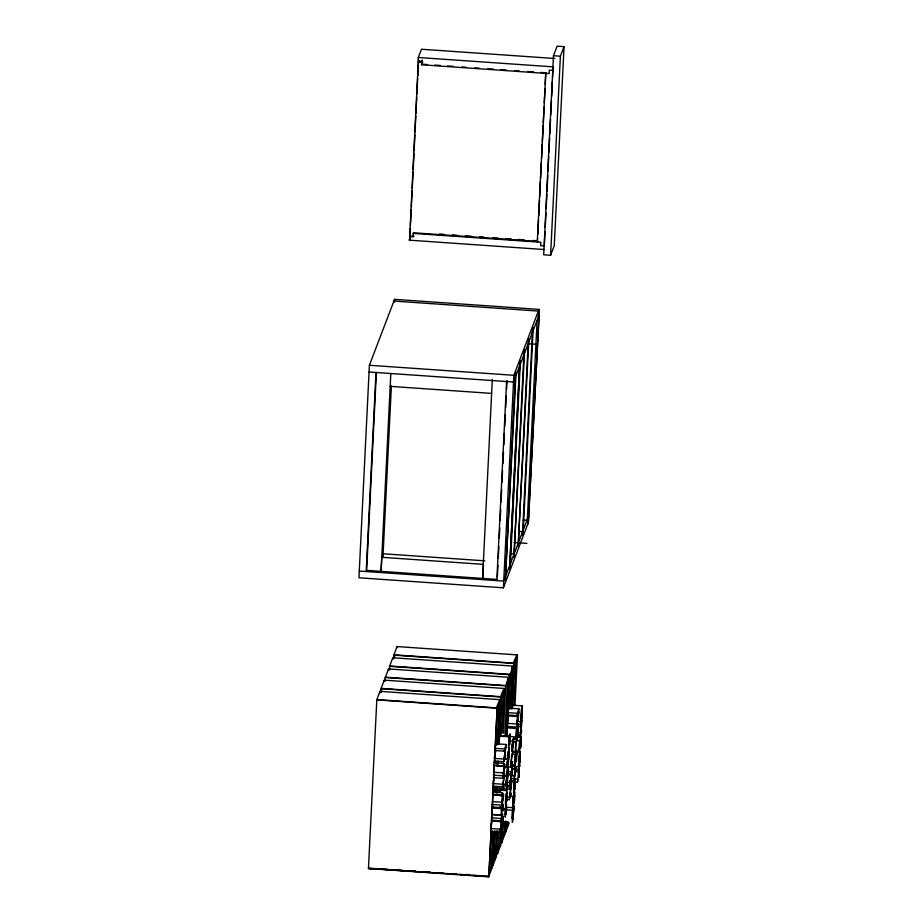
<?xml version="1.0" encoding="UTF-8"?>
<svg xmlns="http://www.w3.org/2000/svg" width="923" height="923" viewBox="0 0 923 923"><rect width="100%" height="100%" fill="white"/><g stroke="black" fill="none" stroke-linecap="round" stroke-linejoin="round"><path stroke-width="1.38" d="M518.391 766.748L519.026 755.256L520.145 750.884L519.88 762.86L519.603 763.586L519.949 753.399L518.391 766.748L511.515 766.263M520.607 721.74L521.241 710.249L522.36 705.876L522.095 717.852L521.818 718.579L522.164 708.391L520.607 721.74L516.488 721.451M497.774 792.776L497.612 790.48L497.151 792.857M500.578 735.677L500.393 733.104L499.851 735.977M506.519 808.444L506.415 806.714L505.666 814.305L506.496 804.314L505.389 814.905L505.354 808.548L502.597 808.363M505.966 784.85L507.258 769.551L508.377 765.259L507.454 780.789L506.958 781.908L506.658 778.608L505.966 784.85L503.22 784.654M506.819 767.509L508.111 752.21L509.231 747.918L508.308 763.448L507.812 764.579L507.5 761.267L506.819 767.509L504.073 767.325M512.392 815.401L512.427 822.416L514.18 805.791L512.473 810.279L512.265 814.374M512.115 817.87L512.553 812.136L513.869 808.675L512.577 819.936L512.323 817.686M508.331 771.755C507.904 755.752 505.469 794.668 508.261 772.978M509.184 754.426C508.758 738.412 506.323 777.339 509.115 755.637M488.648 873.527L490.898 867.643L492.709 830.758M492.467 863.513L495.166 856.44L496.412 830.988M497.197 851.144L499.447 845.249L500.266 828.369M501.466 839.953L503.716 834.057L504.339 821.458M505.296 829.939L508.042 821.701L505.343 828.762M539.39 309.413L528.291 523.618L539.39 309.413L394.559 299.364L369.396 365.266L358.955 577.786L503.404 587.813L527.921 523.595L528.256 516.868L523.272 529.894M366.2 571.533L375.984 372.465M376.365 372.719L366.65 570.356L497.255 579.448M381.072 571.36L381.764 557.307L383.114 553.765L484.829 560.826M381.095 571.36L390.81 373.711M394.421 302.225L394.559 299.364M382.976 556.581L391.387 385.952M498.178 744.007L500.358 699.692L379.988 691.339L379.93 692.504L381.13 692.585M380.864 691.546L381.003 688.685L384.268 680.147L504.639 688.489L502.458 732.816M380.911 692.423L381.118 688.385L501.489 696.738L499.17 743.95M384.21 681.312L384.268 680.147M385.133 680.355L385.272 677.494L388.537 668.944L508.908 677.297L506.092 734.57M385.191 681.232L385.387 677.194L505.758 685.547L503.323 733.243M544.143 249.522L409.327 240.165L410.4 234.292M554.838 58.495L421.453 49.242L418.304 57.491L418.131 60.999L421.742 61.253L421.569 64.772L549.162 73.621L549.335 70.102L552.946 70.356M388.479 670.121L388.537 668.944M422.769 61.876L418.269 62.164L409.72 236.057L414 236.357M409.95 235.469L410.297 228.269M410.435 225.408L411.22 209.556M411.358 206.729L412.143 190.842M412.281 188.05L413.066 172.128M413.192 169.359L413.977 153.403M414.115 150.68L414.9 134.689M415.027 132.001L415.823 115.975M415.95 113.321L416.746 97.261M416.884 94.377L417.658 78.536M417.807 75.663L418.581 59.822M389.46 670.04L389.668 666.002L510.038 674.355L507.073 734.5M538.236 241.457L413.504 232.792L413.112 236.899L409.5 236.646M413.423 234.557L413.504 232.792M421.569 64.772L422.111 61.829M392.748 658.93L392.806 657.753L513.188 666.106L511.077 708.991M422.076 62.418L422.192 60.076M393.683 657.961L393.821 655.111L397.086 646.562L517.457 654.915L514.999 704.999M393.74 658.849L393.936 654.811L514.307 663.164L512.057 708.922M397.028 647.738L397.086 646.562M482.591 578.421L492.317 379.341M482.787 578.409L483.479 564.357L381.764 557.307M496.805 580.613L506.589 381.545M497.393 576.575L497.959 565.13M498.305 557.965L498.87 546.52M499.297 537.924L499.781 527.91M500.139 520.745L500.693 509.3M501.051 502.135L501.674 489.259M502.031 482.094L502.585 470.649M502.943 463.484L503.496 452.039M503.854 444.874L504.42 433.429M504.766 426.264L505.331 414.819M505.677 407.654L506.242 396.209M506.589 389.056L507.015 380.461M500.82 820.824L501.501 819.036L501.374 821.747L491.74 821.078L490.782 828.496L490.632 831.577L500.266 832.246L501.316 823.951L501.477 826.535L502.008 824.343L502.654 813.971L500.82 820.824L491.198 820.155M491.521 813.475L491.971 807.487L501.593 808.156L501.489 810.429L503.139 804.141L502.793 811.052L502.735 809.229L501.085 815.528L491.624 814.409M501.477 807.625L502.493 795.453L492.859 794.784L492.582 792.026L502.204 792.695L503.623 794.218L503.473 797.137L501.477 807.625L491.844 806.956M488.809 876.85L497.209 707.929L376.838 699.588L368.439 868.497L488.809 876.85L497.105 708.229L500.358 699.692M503.404 587.813L513.846 375.292L538.363 311.074L538.028 317.812L533.056 330.838M494.601 792.188L494.89 786.477M496.92 745.057L499.101 700.776M369.754 868.289L375.511 868.658L368.439 868.497L488.844 876.262L492.097 867.724L493.874 831.761M495.778 792.926L496.066 787.169M497.197 764.152L497.335 761.279M494.809 830.608L493.09 865.659L494.855 831.692M496.712 791.83L496.92 787.515M499.043 744.434L501.374 697.038L504.639 688.489M496.759 792.857L497.047 787.1M498.178 764.082L498.316 761.21M501.201 733.866L503.3 691.015M519.753 362.601L509.588 568.787L510.281 566.987M509.634 568.683L519.614 366.039L515.957 375.615M510.269 566.999L520.399 360.905L519.718 362.704M493.113 865.07L496.378 856.532L497.647 830.642M499.562 791.796L499.701 788.923M498.558 832.004L497.474 854.167M500.428 792.119L500.566 789.246M504.904 734.097L507.65 678.393L508.85 678.474M500.266 832.246L501.374 821.747M501.085 815.528L501.593 808.156M502.493 795.453L502.204 792.695M502.493 786.777L504.639 773.612L502.85 784.804L504.027 786.015L503.912 788.427L494.278 787.757L492.87 786.108L502.493 786.777L503.912 788.427M493.286 777.639L502.92 778.308L503.935 766.136L493.897 765.109M503.531 765.778L503.646 763.379L494.024 762.71M494.105 761.025L503.727 761.694L505.723 747.295L504.246 751.16L494.624 750.491M504.246 751.16L506.069 744.469L496.436 743.8L495.155 747.169M502.654 795.603L502.377 801.083L503.323 796.226L498.524 795.314M497.393 853.879L500.647 845.341L502.066 816.567M506.069 744.469L504.2 758.544L505.55 755.002L505.446 757.218L503.727 761.694M506.519 734.789L506.658 732.008M502.931 816.832L501.627 843.276L503.047 816.497M507.027 733.531L509.923 674.655L513.188 666.106M509.888 708.622L511.919 667.191L513.13 667.283M509.138 741.054L510.027 733.773L509.75 744.238L509.484 744.942L509.934 736.3L508.561 745.611L509.069 736.069L499.435 735.4L498.939 738.942M506.612 790.619L506.819 790.076L496.978 789.95L506.612 790.619L507.154 783.327L506.946 783.869M501.662 842.687L504.927 834.138L505.562 821.193M506.427 821.435L505.908 832.073L506.473 822.566M512.011 707.976L514.192 663.452L517.457 654.915M513.742 705.991L516.13 657.43M506.531 799.48L509.277 799.676L511.273 785.288L509.796 789.142L505.666 788.865M509.796 789.142L511.619 782.45L509.75 796.526L511.1 792.984L510.996 795.199L509.277 799.676M505.85 785.231L509.981 785.519L511.215 772.32L510.534 774.097L507.788 773.901M510.534 774.097L512.369 767.244L508.238 766.955M509.738 736.45L513.869 736.739C509.831 752.003 512.403 758.694 513.638 741.469M522.591 531.683L522.418 535.19L523.099 533.413L533.229 327.33L532.375 332.626M522.453 535.121L532.583 329.026M537.624 238.538L537.267 241.988L545.781 72.779L545.216 84.212M537.844 234.257L538.547 219.962M538.755 215.682L539.528 199.956M539.667 197.107L540.44 181.381M540.578 178.52L541.351 162.806M541.559 158.514L542.263 144.23M542.401 141.369L543.174 125.655M543.324 122.794L544.097 107.08M544.305 102.788L545.008 88.493M512.369 767.244L511.307 777.351L512.057 770.128M513.869 736.739L512.888 746.742L513.557 739.611M512.6 807.671L513.142 796.526L514.861 792.049L514.307 803.183L514.538 794.945L513.465 804.879L513.869 796.699L513.234 798.372L512.6 807.671L505.723 807.187M509.773 780.904L513.903 781.193L514.919 769.009L511.769 768.455M514.515 768.651L514.63 766.263L510.511 765.975M514.665 765.582L515.219 754.437L516.926 749.961L516.384 761.094L516.615 752.856L515.53 762.79L515.934 754.61L515.299 756.283L514.872 765.052L511.919 765.386M515.311 752.568L515.819 742.242L517.526 737.765L515.899 744.088L515.507 752.037L512.553 752.383M515.945 739.635L516.488 728.501L518.207 724.024L517.653 735.158L517.884 726.92L516.811 736.842L517.215 728.674L516.58 730.335L516.142 739.104L513.188 739.45M506.935 726.424L516.557 727.093L517.803 713.883L517.122 715.66L507.5 714.99L507.615 712.625L517.238 713.294L518.957 708.818L509.323 708.149L508.042 711.506M517.122 715.66L517.238 713.294M514.249 780.973L513.73 790.515L515.207 778.689L514.93 789.142L514.653 789.857L515.103 781.216L513.661 792.984L514.249 780.973L510.119 780.685M523.133 520.122L527.287 520.41L537.071 321.342L538.409 317.835M518.957 708.818L518.311 719.19L517.78 721.382L517.618 718.798L516.557 727.093M514.78 782.046L517.538 782.243L517.688 779.162L513.557 778.885M515.299 771.443L518.057 771.628L519.88 764.775L518.98 769.205L519.268 777.328L518.864 771.963M516.269 751.749L519.026 751.933L519.568 740.8L521.287 736.312L518.53 736.127M515.622 736.9L519.753 737.189L520.699 732.62L521.103 724.428L520.272 726.62L517.515 726.436M520.272 726.62L522.095 719.767L520.907 732.089L521.576 730.335L521.46 732.7L519.753 737.189M553.477 55.726L543.682 254.794L550.604 255.267L554.261 245.691L564.045 46.635L557.123 46.15L553.477 55.726L560.388 56.199L564.045 46.635M545.02 231.604L544.316 246.003L540.705 245.749L540.878 242.241L413.285 233.392M545.239 227.289L545.943 212.89M546.151 208.575L546.866 194.176M547.004 191.292L547.777 175.462M547.997 171.136L548.7 156.737M548.92 152.422L549.623 138.023M549.831 133.708L550.546 119.309M550.754 114.983L551.458 100.595M551.677 96.269L552.381 81.87M552.589 77.555L553.119 66.848L418.304 57.491M521.287 736.312L520.734 747.457L520.964 739.219L519.891 749.141L520.295 740.973L519.661 742.634L519.026 751.933M550.604 255.267L560.388 56.199M512.138 771.836L509.981 785.519M506.681 808.652L505.227 817.167L505.354 808.548M509.311 741.331L508.481 748.08L509.069 736.069M506.369 798.164C505.319 809.679 505.527 794.518 506.485 795.788C506.439 809.344 508.088 783.904 506.612 797.241M506.358 800.345C504.523 816.278 505.977 785.9 506.635 794.888C507.938 783.477 507.258 806.183 506.369 800.333M507.246 722.109L508.042 715.913L517.676 716.583M517.538 782.243L518.738 769.84L518.057 771.628M495.478 750.549L494.232 758.371L503.866 759.041M495.42 752.522L495.847 749.845M511.78 708.31L512.577 705.23L522.36 705.876M493.24 782.231L494.001 778.251M502.92 778.308L505.066 764.902L503.646 763.379M513.903 781.193L515.911 770.705L516.049 767.786L514.63 766.263M409.327 240.165L410.227 237.811M379.988 691.339L376.722 699.876L497.105 708.229M392.806 657.753L389.552 666.302L509.923 674.655M515.311 377.322L513.511 382.018L369.062 372.004M520.237 364.423L523.86 354.928M524.506 353.232L528.129 343.725L536.725 344.325M528.775 342.041L532.409 332.534M505.527 576.379L503.727 581.086L359.278 571.049M506.173 574.683L509.831 565.107M510.454 563.48L514.076 553.973L511.215 553.777M514.722 552.289L518.357 542.782M519.003 541.086L522.626 531.59L519.764 531.394M527.287 520.41L528.625 516.903M496.851 706.66L498.201 703.13M500.67 696.646L502.92 690.762M513.5 663.072L515.749 657.176M508.908 677.297L505.642 685.847L385.272 677.494M492.305 808.571L493.217 806.194M492.594 814.421L491.313 817.778L500.935 818.447M488.694 872.362L490.944 866.466M492.524 862.347L495.224 855.275M497.243 849.968L499.493 844.084M501.524 838.776L503.773 832.892M505.931 831.496L509.196 822.947L507.996 822.866M381.268 869.028L388.456 869.489M395.655 869.951L402.855 870.424M410.043 870.885L415.8 871.254M424.43 871.808L430.187 872.177M438.829 872.731L443.144 873.008M453.216 873.666L456.089 873.85M466.161 874.496L469.046 874.681M418.269 62.164L422.549 62.464M421.799 64.172L427.534 64.575M434.698 65.072L440.433 65.475M447.597 65.971L453.331 66.364M461.938 66.964L466.242 67.264M474.837 67.852L479.141 68.152M487.748 68.752L493.482 69.156M500.647 69.652L506.381 70.044M514.976 70.644L519.28 70.944M527.887 71.532L533.621 71.936M540.786 72.432L546.52 72.836M439.533 234.004L443.836 234.292M452.443 234.892L456.735 235.192M465.342 235.792L471.076 236.184M479.683 236.784L483.975 237.084M492.582 237.684L498.316 238.076M505.481 238.572L511.215 238.976M518.391 239.472L524.126 239.865M532.721 240.465L537.024 240.765M393.913 301.06L538.744 311.097M369.396 365.266L513.846 375.292M390.187 386.356L491.624 393.394M514.065 542.482L526.941 543.382M516.199 655.999L517.399 656.091M393.821 655.111L514.192 663.452M393.879 655.976L395.079 656.068M508.769 675.44L509.981 675.532M503.37 689.585L504.581 689.666M381.003 688.685L501.374 697.038M381.061 689.562L382.26 689.643M500.22 697.834L501.431 697.915M507.085 723.344L520.387 724.255M506.865 727.832L516.488 728.501M517.953 732.435L520.699 732.62M517.111 734.627L519.868 734.812M499.435 735.562L509.058 736.231M499.158 736.139L508.781 736.808M513.396 738.919L516.142 739.104M516.822 740.604L519.568 740.8M509.404 741.031L512.15 741.215M513.061 742.057L515.819 742.242M494.728 748.288L504.362 748.957M512.761 751.853L515.507 752.037M512.461 754.253L515.219 754.437M504.835 758.625L507.581 758.81M504.823 758.925L507.569 759.11M512.115 764.855L514.872 765.052M494.301 765.467L503.935 766.136M495.836 765.709L501.339 766.09M504.281 766.782L507.027 766.967M512.161 768.824L514.919 769.009M515.415 769.067L518.172 769.263M507.904 771.536L510.65 771.732M503.6 772.943L493.967 772.274L493.413 775.147L503.035 775.816M508.331 774.824L511.088 775.02M511.827 775.632L514.584 775.828M503.981 775.955L506.727 776.151M503.97 776.255L506.715 776.451M511.273 778.493L514.019 778.689M509.831 781.435L513.961 781.723M506 782.162L510.131 782.45M503.427 784.112L506.173 784.308M492.997 783.558L502.62 784.227M505.781 786.65L509.911 786.938M492.455 794.415L502.089 795.084M510.396 796.341L513.142 796.526M506.658 796.826L509.415 797.022M492.524 801.591L502.158 802.26M491.971 804.452L501.593 805.121M500.093 806.679L502.85 806.864M491.797 807.948L501.42 808.617M502.377 808.94L505.135 809.125M505.596 809.794L512.473 810.279M493.009 814.501L501.258 815.078M490.782 828.496L500.416 829.166M504.846 831.115L506.046 831.196M503.716 834.057L504.927 834.138M500.566 842.307L501.777 842.387M499.447 845.249L500.647 845.341M495.166 856.44L496.378 856.532M492.017 864.689L493.228 864.782M490.898 867.643L492.097 867.724M379.803 868.981L388.421 869.581M392.725 869.881L402.774 870.574M407.089 870.874L415.696 871.474M420.011 871.774L430.06 872.466M432.933 872.673L442.982 873.366M447.286 873.666L455.904 874.266M460.208 874.566L468.826 875.166M473.13 875.454L481.748 876.054M486.052 876.354L488.925 876.55M511.007 764.648L511.18 767.071L512.646 761.475C509.138 771.328 512.646 751.437 513.165 750.964L511.63 755.775L511.007 764.648M501.512 822.405L501.593 824.066L502.343 816.855L501.512 822.405M517.815 717.252L517.895 718.913L518.645 711.691L517.815 717.252M512.034 747.422L512.115 749.626L512.865 741.423L512.034 747.422M515.484 373.792L505.354 579.886L516.13 372.107L515.484 373.792M524.033 351.409L513.903 557.504L524.679 349.713L524.033 351.409M504.096 766.286L503.82 771.778L504.766 766.909L504.096 766.286M528.302 340.218L518.161 546.347L528.948 338.522L528.291 340.264M515.08 769.159L514.803 774.651L515.749 769.794L515.08 769.159"/></g></svg>
